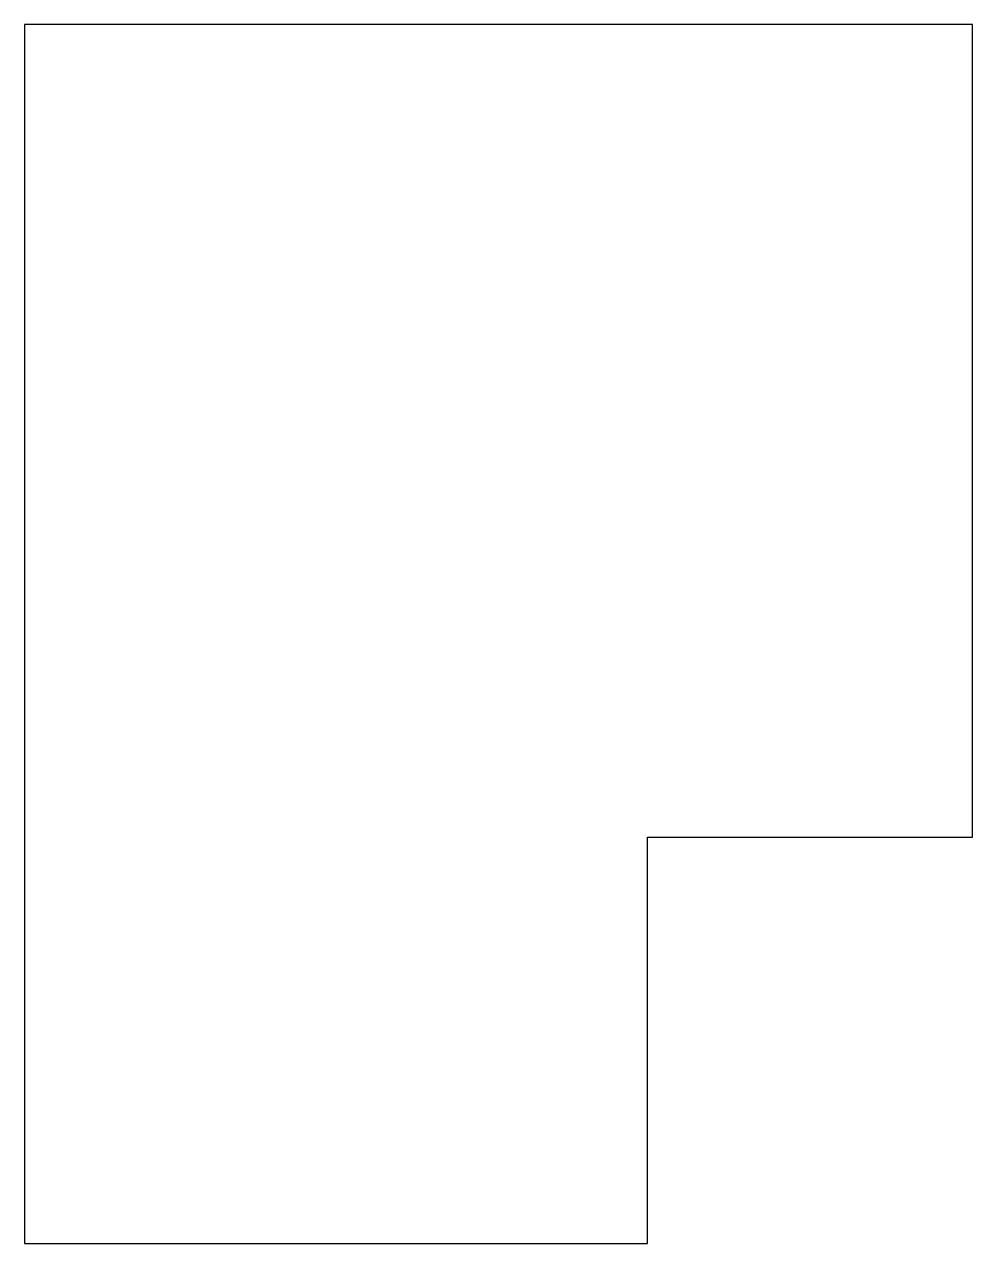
# Model space of a CAD drawing. Header units: metres. Extents: x 0 to 14, y 0 to 18.
import ezdxf

# ---------------------------------------------------------------- set-up
doc = ezdxf.new("R2010")
doc.units = ezdxf.units.M
doc.layers.add('outline', color=18, linetype='Continuous', true_color=0x000000)

msp = doc.modelspace()

# ---------------------------------------------------------------- linework, layer by layer
at = {"layer": 'outline'}
msp.add_lwpolyline([(0, 0), (9.2, 0), (9.2, 6), (14, 6), (14, 18), (0, 18)], close=True, dxfattribs=at)

doc.saveas('drawing.dxf')
